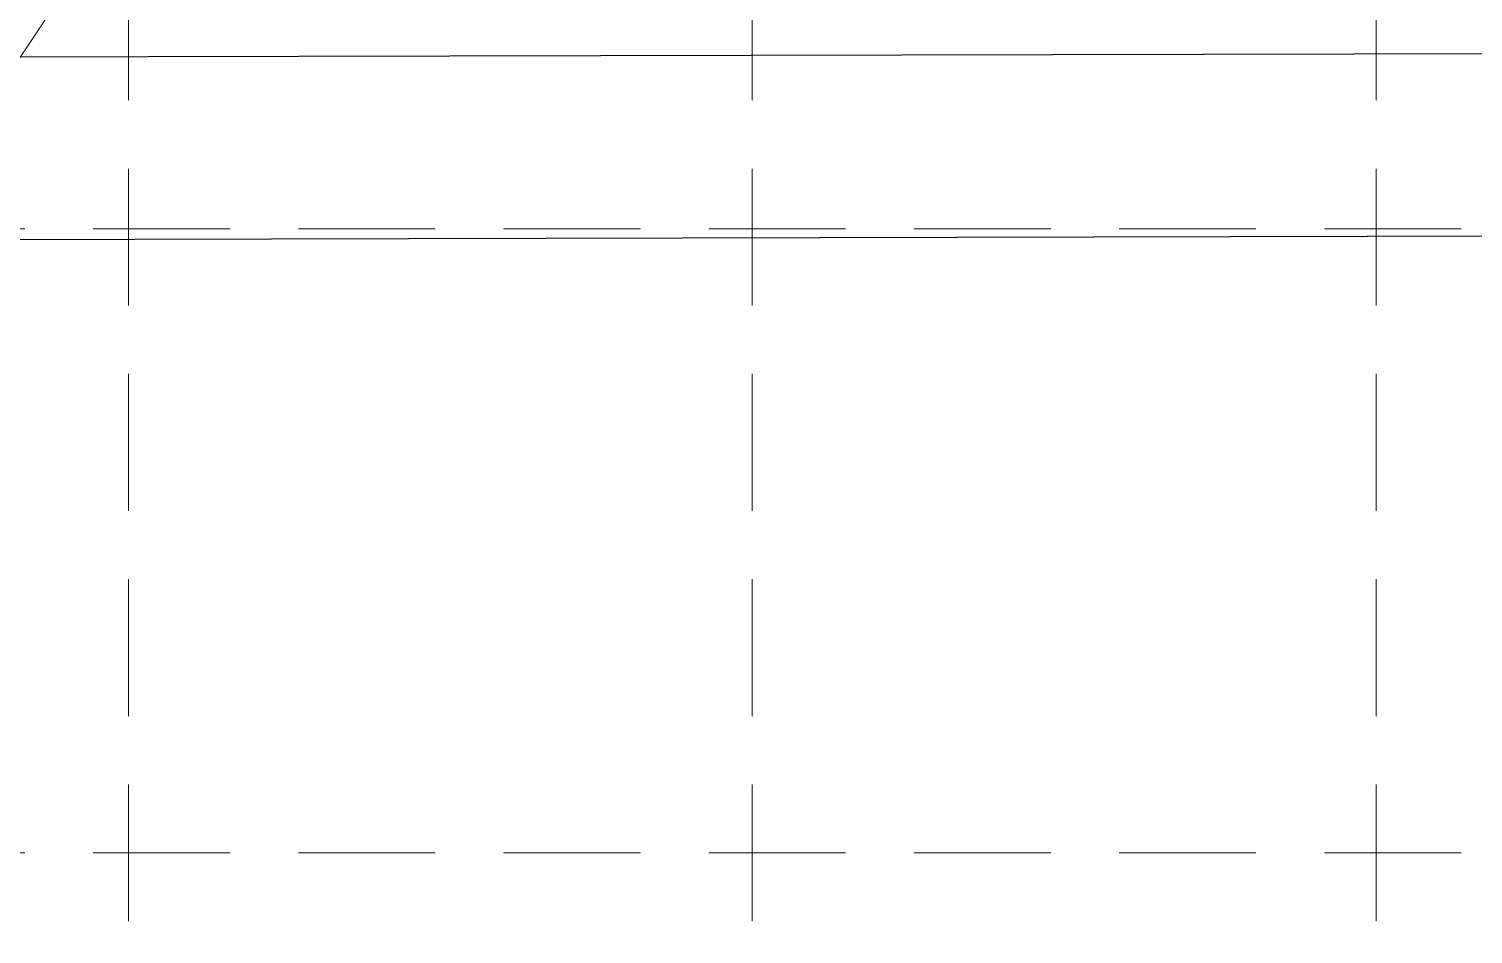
# Model space of a CAD drawing. Header units: inches. Extents: x 43981 to 49538, y 44001 to 47429.
# Drawn here: x 48845 to 49043, y 44506.4 to 44630.4 of the extents above; entities that cross this region are included whole.
import ezdxf

# ---------------------------------------------------------------- set-up
doc = ezdxf.new("R2010")
doc.units = ezdxf.units.IN
doc.header["$MEASUREMENT"] = 0
doc.linetypes.add('HIDDEN', pattern=[0.375, 0.25, -0.125])
for name, color, linetype in [('GRID', 254, 'HIDDEN'), ('STORM', 5, 'Continuous'), ('XHO428BS$0$C-ROAD-BACK-E', 6, 'Continuous')]:
    doc.layers.add(name, color=color, linetype=linetype)

msp = doc.modelspace()

# ---------------------------------------------------------------- linework, layer by layer
at = {"layer": 'GRID', "color": 252, "linetype": 'HIDDEN', "lineweight": 0, "ltscale": 75}
for p, q in [((48858.69, 47339.39), (48858.69, 44346.51)), ((48944.19, 47339.39), (48944.19, 44346.51)), ((49029.69, 47339.39), (49029.69, 44346.51)), ((44072.61, 44603.01), (49373.61, 44603.01)), ((44072.61, 44517.51), (49373.61, 44517.51))]:
    msp.add_line(p, q, dxfattribs=at)
at = {"layer": 'STORM', "lineweight": 0}
msp.add_line((48827.14, 44601.55), (48881.48, 44682.93), dxfattribs=at)
at = {"layer": 'XHO428BS$0$C-ROAD-BACK-E', "color": 7}
for p, q in [((47825.63, 44624.28), (49531.12, 44628.15)), ((47825.63, 44624.28), (49531.12, 44628.15)), ((47825.69, 44599.28), (49531.24, 44603.15)), ((47825.69, 44599.28), (49531.24, 44603.15))]:
    msp.add_line(p, q, dxfattribs=at)
at = {"layer": 'XHO428BS$0$C-ROAD-BACK-E', "color": 7, "lineweight": 0}
for p, q in [((47825.63, 44624.28), (49229.14, 44627.47)), ((47825.63, 44624.28), (49229.14, 44627.47)), ((47825.69, 44599.28), (49229.14, 44602.47)), ((47825.69, 44599.28), (49229.14, 44602.47))]:
    msp.add_line(p, q, dxfattribs=at)

doc.saveas('drawing.dxf')
